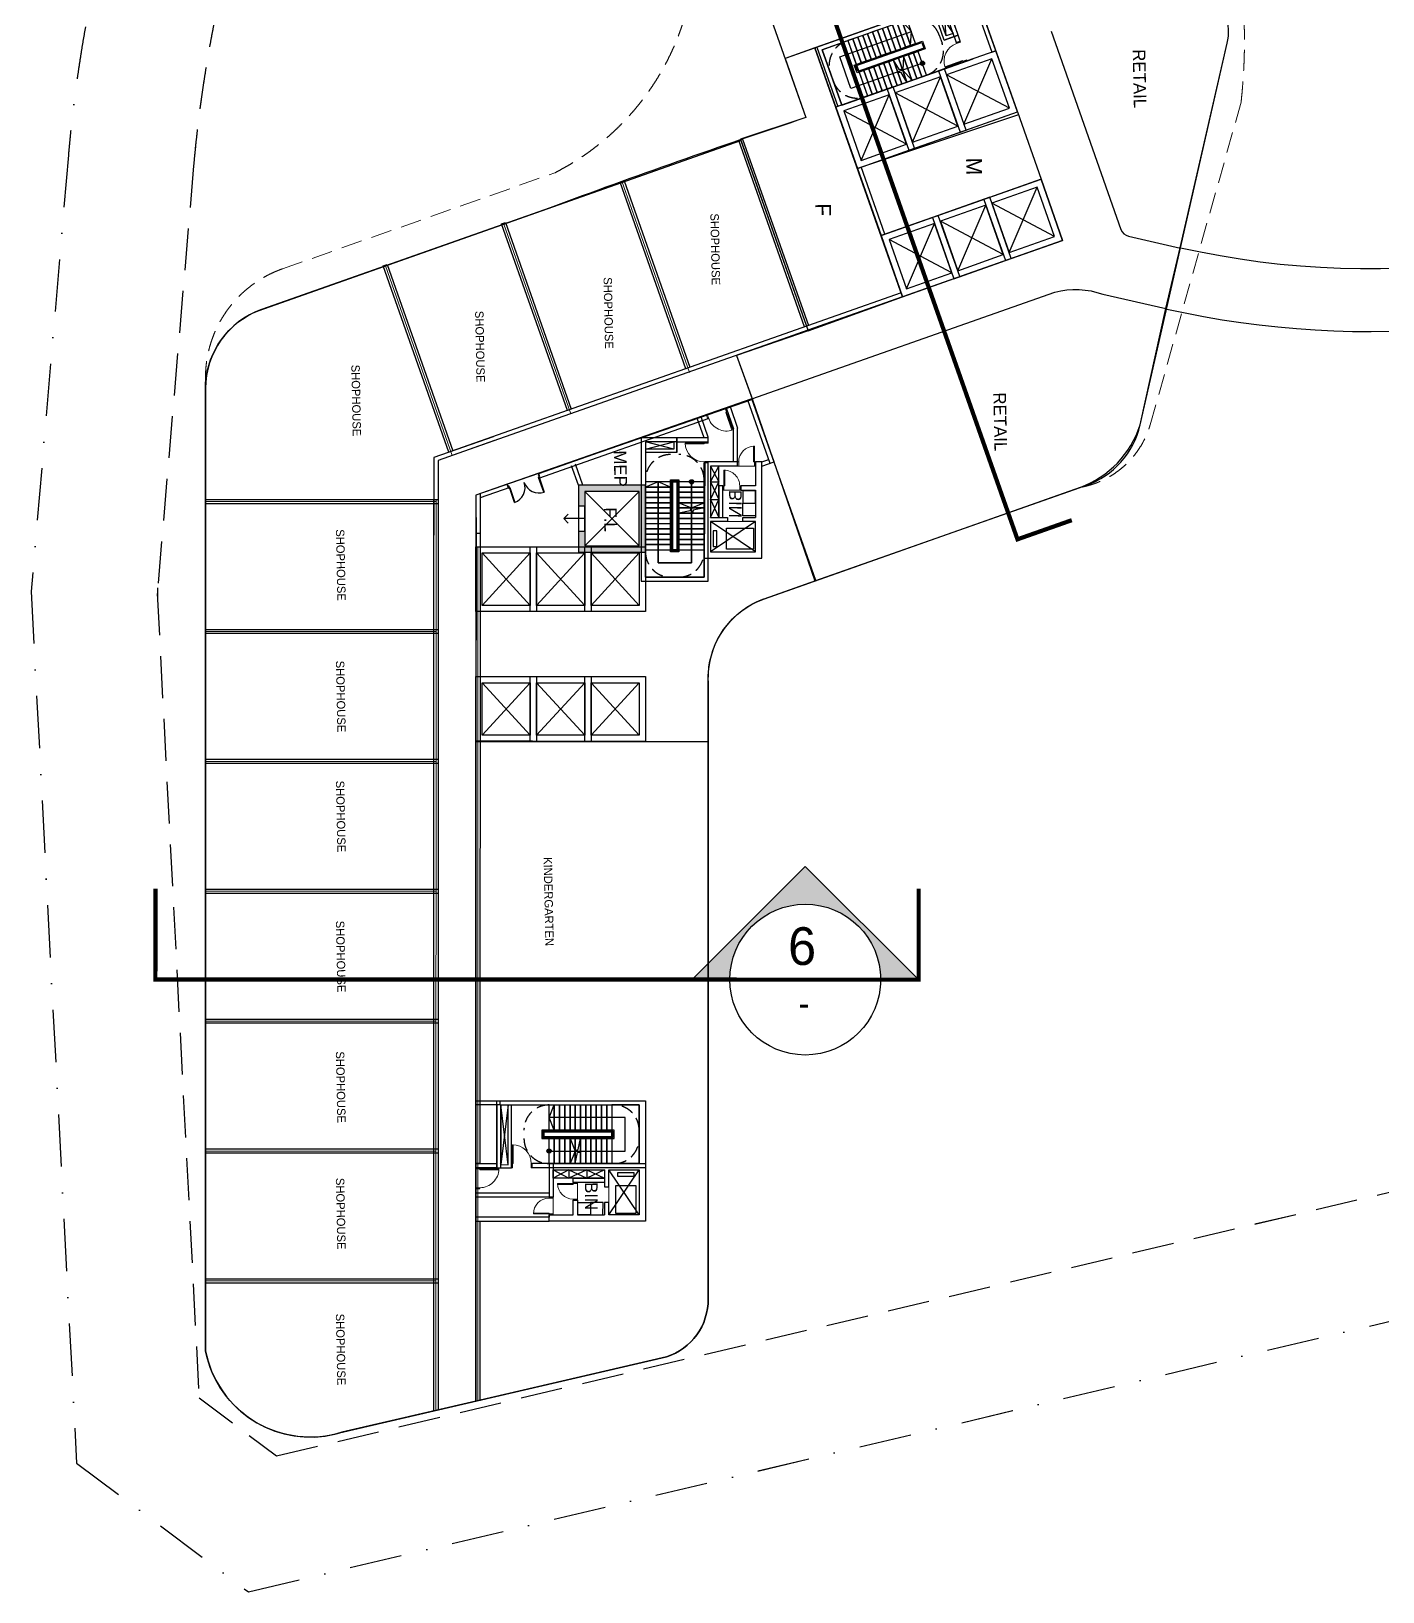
# Model space of a CAD drawing. Header units: millimetres. Extents: x 573003 to 1294762, y -9906 to 413061.
# Drawn here: x 603523 to 668049, y 277721 to 352216 of the extents above; entities that cross this region are included whole.
import ezdxf
from ezdxf.enums import TextEntityAlignment as Align

# ---------------------------------------------------------------- set-up
doc = ezdxf.new("R2010")
doc.units = ezdxf.units.MM
doc.header["$MEASUREMENT"] = 0
for name, pattern in [('CONTINOUS', [0]), ('DASHDOT', [1, 0.5, -0.25, 0, -0.25]), ('DASHED', [4.5, 3, -1.5]), ('DASHED2', [0.375, 0.25, -0.125]), ('PHANTOM', [12.5, 6.25, -1.25, 1.25, -1.25, 1.25, -1.25]), ('PHANTOM2', [31.75, 15.875, -3.175, 3.175, -3.175, 3.175, -3.175])]:
    doc.linetypes.add(name, pattern=pattern)
for name, color, linetype in [('1DOOR', 1, 'Continuous'), ('220403_HDN_Penthouse Plan$0$A-_FURN----_E-_N', 251, 'Continuous'), ('220403_HDN_Penthouse Plan$0$A-CORE-OTLN', 160, 'Continuous'), ('220403_HDN_Penthouse Plan$0$A-OPNG-SLAB', 1, 'Continuous'), ('A-_ANOT----_H-_N', 8, 'Continuous'), ('A-ANNO-ROOM', 50, 'Continuous'), ('A-ANNO-SYMB-SECT', 50, 'PHANTOM2'), ('A-AREA-NON-PLOT', 4, 'Continuous'), ('A-CORE-OTLN', 160, 'Continuous'), ('A-FLOR-STRS', 1, 'Continuous'), ('A-FLOR-STRS-ARROW', 8, 'Continuous'), ('A-LANDSCAPE', 8, 'Continuous'), ('A-OPNG-SLAB', 1, 'Continuous'), ('A-ROOF-PARAPET', 135, 'Continuous'), ('A-SITE BDRY', 5, 'PHANTOM'), ('A-STRUCT-OTLN', 3, 'Continuous'), ('A-WALL', 11, 'Continuous'), ('A-WALL-PATT', 251, 'Continuous'), ('Site_plot line', 1, 'DASHDOT')]:
    doc.layers.add(name, color=color, linetype=linetype)
for name, color, linetype, lineweight in [('220403_HDN_Penthouse Plan$0$A-DOOR', 1, 'Continuous', 9), ('A-DOOR', 1, 'Continuous', 9), ('D-building block', 8, 'Continuous', 13)]:
    doc.layers.add(name, color=color, linetype=linetype, lineweight=lineweight)
doc.styles.add('220126_HDN_HBA typical plan$0$211210_HDN_HBA_TYPICAL PLAN CORE OPT 1$0$HBA-Text', font='GOTHIC.TTF')
doc.styles.add('CENTURY GOTHIC', font='GOTHIC.TTF')
doc.styles.add('HBA-Text', font='GOTHIC.TTF')

# ---------------------------------------------------------------- blocks, each defined once
blk = doc.blocks.new('boundary nsetback')
at = {"layer": 'Site_plot line', "ltscale": 5000}
for p, q in [((2870692, 565609), (2841141, 702704)), ((2864382, 557536), (2870692, 565609)), ((2801945, 558420), (2822733, 556220)), ((2822733, 556220), (2864382, 557536))]:
    blk.add_line(p, q, dxfattribs=at)
at = {"layer": 'Site_plot line', "linetype": 'DASHED2', "ltscale": 8000}
for p, q in [((2864235, 567091), (2835290, 701374)), ((2861385, 563444), (2864235, 567091)), ((2802580, 564386), (2822955, 562230)), ((2822955, 562230), (2861385, 563444))]:
    blk.add_line(p, q, dxfattribs=at)
at = {"layer": 'Site_plot line', "ltscale": 5000}
blk.add_arc((2809423, 627182), 69167, 126.14636, 263.7927, dxfattribs=at)
at = {"layer": 'Site_plot line', "linetype": 'DASHED2', "ltscale": 8000}
for centre, radius, start, end in [((2809423, 627182), 63167, 126.15275, 263.78897), ((2823103, 566237), 4000, 263.95876, 271.81026)]:
    blk.add_arc(centre, radius, start, end, dxfattribs=at)
blk = doc.blocks.new('A-SEC-REF-ARROW')
at = {"layer": 'A-ANNO-SYMB-SECT', "linetype": 'Continuous', "ltscale": 800}
blk.add_hatch(color=256, dxfattribs=at).paths.add_polyline_path([(0, -600, -0.414214), (-600, 0, -0.414214), (0, 600), (0, 900), (-900, 0), (0, -900)])
blk.add_lwpolyline([(0, -600), (0, -900), (-900, 0), (0, 900), (0, 600)], dxfattribs=at)
blk.add_circle((0, 0), 600, dxfattribs=at)
blk = doc.blocks.new('Section Mark 1-150')
at = {"layer": 'A-ANNO-SYMB-SECT', "linetype": 'Continuous'}
blk.add_line((-900, 0), (900, 0), dxfattribs=at)
at = {"layer": 'A-ANNO-SYMB-SECT', "xscale": 1.500000001396984, "yscale": 1.500000001396984, "zscale": 1.500000001396984, "rotation": 270}
blk.add_blockref('A-SEC-REF-ARROW', (0, 0), dxfattribs=at)
at = {"layer": 'A-ANNO-SYMB-SECT', "style": 'HBA-Text'}
for tag, height, p in [('SECTION-NAME', 450, (-38, 400)), ('SECTION-DWG', 300, (-16, -283))]:
    blk.add_attdef(tag, text='', height=height, dxfattribs=at).set_placement(p, align=Align.MIDDLE)
blk = doc.blocks.new('werwerewr')
at = {"layer": 'A-CORE-OTLN'}
for points in [[(14259, -16920), (13373, -19682), (16325, -20629), (17211, -17867)], [(14453, -17298), (13750, -19488), (16131, -20251), (16833, -18061)]]:
    blk.add_lwpolyline(points, close=True, dxfattribs=at)
at = {"layer": 'A-OPNG-SLAB'}
for points in [[(16131, -20251), (14453, -17298)], [(16833, -18061), (13750, -19488)]]:
    blk.add_lwpolyline(points, dxfattribs=at)
blk = doc.blocks.new('210204_1m door')
for points in [[(50, 200), (50, 1100), (90, 1100), (90, 200)], [(0, 0), (50, 0), (50, 200), (0, 200)], [(950, 0), (1000, 0), (1000, 200), (950, 200)]]:
    blk.add_lwpolyline(points, close=True)
at = {"color": 8}
blk.add_arc((50, 200), 900, 0, 90, dxfattribs=at)
blk = doc.blocks.new('qeeweeee4')
at = {"layer": 'A-CORE-OTLN'}
for points in [[(19328, -44475), (17574, -46785), (15105, -44911), (16858, -42601)], [(18907, -44533), (17517, -46365), (15525, -44853), (16916, -43021)]]:
    blk.add_lwpolyline(points, close=True, dxfattribs=at)
at = {"layer": 'A-OPNG-SLAB'}
for points in [[(16916, -43021), (17517, -46365)], [(15525, -44853), (18907, -44533)]]:
    blk.add_lwpolyline(points, dxfattribs=at)
blk = doc.blocks.new('Fire lift')
at = {"layer": 'A-WALL-PATT'}
h = blk.add_hatch(color=256, dxfattribs=at)
h.dxf.hatch_style = 1
h.paths.add_polyline_path([(-3200, 3200), (0, 3200), (0, 0), (-3200, 0)])
h.paths.add_polyline_path([(-2900, 2900), (-300, 2900), (-300, 300), (-2900, 300)], flags=16)
h.paths.add_polyline_path([(-2200, 3200), (-1000, 3200), (-1000, 2900), (-2200, 2900)], flags=17)
at = {"layer": 'A-_ANOT----_H-_N'}
blk.add_lwpolyline([(-1600, 2900), (-1600, 3900), (-1812, 3688), (-1600, 3900), (-1388, 3688)], dxfattribs=at)
at = {"layer": 'A-CORE-OTLN'}
for points in [[(-3200, 3200), (0, 3200), (0, 0), (-3200, 0)], [(-2200, 3200), (-1000, 3200), (-1000, 2900), (-2200, 2900)], [(-2900, 2900), (-300, 2900), (-300, 300), (-2900, 300)]]:
    blk.add_lwpolyline(points, close=True, dxfattribs=at)
at = {"layer": 'A-OPNG-SLAB'}
for points in [[(-2900, 300), (-300, 2900)], [(-300, 300), (-2900, 2900)]]:
    blk.add_lwpolyline(points, dxfattribs=at)
blk = doc.blocks.new('P150')
for points in [[(-1.53, 0.1), (-1.55, 0.1), (-1.55, 0.85), (-1.53, 0.85)], [(-0.05, 0.1), (-0.07, 0.1), (-0.07, 0.85), (-0.05, 0.85)], [(-1.6, 0), (-1.55, 0), (-1.55, 0.1), (-1.6, 0.1)], [(-0.05, 0), (0, 0), (0, 0.1), (-0.05, 0.1)]]:
    blk.add_lwpolyline(points, close=True)
for centre, start, end in [((-1.55, 0.1), 0, 90), ((-0.05, 0.1), 90, 180)]:
    blk.add_arc(centre, 0.75, start, end)
blk = doc.blocks.new('220403_HDN_Penthouse Plan$0$220126_HDN_HBA typical plan$0$211210_HDN_HBA_TYPICAL PLAN CORE OPT 1$0$211207_850 door')
for points in [[(-50, 200), (-50, 950), (-90, 950), (-90, 200)], [(-800, 0), (-850, 0), (-850, 200), (-800, 200)], [(0, 0), (-50, 0), (-50, 200), (0, 200)]]:
    blk.add_lwpolyline(points, close=True)
blk.add_lwpolyline([(0, 0), (-850, 0)])
at = {"color": 8}
blk.add_arc((-50, 200), 750, 90, 180, dxfattribs=at)
blk = doc.blocks.new('Bin room')
at = {"layer": '220403_HDN_Penthouse Plan$0$A-_FURN----_E-_N', "extrusion": (-1.91701e-05, 1.964e-05, 1), "elevation": 0}
blk.add_lwpolyline([(-2675, -2396), (-3275, -2384), (-3262, -1784), (-2663, -1796)], close=True, dxfattribs=at)
at = {"layer": '220403_HDN_Penthouse Plan$0$A-_FURN----_E-_N', "extrusion": (-1.91701e-05, 1.964e-05, 1)}
blk.add_lwpolyline([(-2676, -2396), (-2076, -2408), (-2064, -1808), (-2663, -1796)], close=True, dxfattribs=at)
at = {"layer": '220403_HDN_Penthouse Plan$0$A-CORE-OTLN', "extrusion": (2.34945e-07, 1.94051e-05, 1)}
for p, q in [((-4632, -1506, 4), (-4600, 58, 4)), ((-4432, -1510, 0), (-4405, -210, 0))]:
    blk.add_line(p, q, dxfattribs=at)
at = {"layer": '220403_HDN_Penthouse Plan$0$A-CORE-OTLN', "extrusion": (-1.91701e-05, 1.964e-05, 1)}
blk.add_line((-351, -2443, 0), (-1801, -2414, 0), dxfattribs=at)
for points in [[(-4600, 58), (0, 0), (-56, -2749), (-4655, -2655), (-4649, -2356), (-4449, -2360), (-3499, -2379), (-3485, -1679), (-3285, -1683), (-3299, -2383), (-2000, -2410)], [(-4405, -210), (-1956, -260), (-1964, -660), (-4413, -610), (-4405, -210)], [(-1957, -260), (-1963, -560)], [(-1757, -264), (-307, -294)], [(-307, -294), (-351, -2443)], [(-1969, -860), (-1972, -1010)]]:
    blk.add_lwpolyline(points, dxfattribs=at)
at = {"layer": '220403_HDN_Penthouse Plan$0$A-CORE-OTLN', "extrusion": (-1.91701e-05, 1.964e-05, 1), "elevation": 0}
blk.add_lwpolyline([(-3468, -829), (-3464, -629), (-1964, -660), (-1968, -860)], close=True, dxfattribs=at)
for points in [[(-1968, -860), (-1972, -1071), (-1772, -1075), (-1756, -264), (-306, -294), (-350, -2443)], [(-1800, -2414), (-1787, -1814), (-1987, -1810), (-2000, -2410)]]:
    blk.add_lwpolyline(points, dxfattribs=at)
at = {"layer": '220403_HDN_Penthouse Plan$0$A-CORE-OTLN', "color": 8, "extrusion": (-1.91701e-05, 1.964e-05, 1), "elevation": 0}
for points in [[(-566, -599), (-1326, -584), (-1322, -404), (-563, -420)], [(-458, -1054), (-1458, -1034), (-1484, -2333), (-484, -2354)]]:
    blk.add_lwpolyline(points, close=True, dxfattribs=at)
at = {"layer": '220403_HDN_Penthouse Plan$0$A-DOOR', "extrusion": (-1.91701e-05, 1.964e-05, 1)}
blk.add_line((-1772, -1075, 0), (-1787, -1814, 0), dxfattribs=at)
at = {"layer": '220403_HDN_Penthouse Plan$0$A-OPNG-SLAB', "extrusion": (-1.91701e-05, 1.964e-05, 1)}
for p, q in [((-3656, -225, 0), (-4413, -610, 0)), ((-4405, -210, 0), (-3664, -625, 0)), ((-2806, -243, 0), (-3665, -625, 0)), ((-3656, -225, 0), (-2815, -643, 0)), ((-1957, -260, 0), (-2815, -643, 0)), ((-2807, -243, 0), (-1964, -660, 0))]:
    blk.add_line(p, q, dxfattribs=at)
for points in [[(-3656, -225), (-3665, -625)], [(-2806, -243), (-2815, -643)]]:
    blk.add_lwpolyline(points, dxfattribs=at)
at = {"layer": '220403_HDN_Penthouse Plan$0$A-OPNG-SLAB', "extrusion": (-1.91701e-05, 1.964e-05, 1), "elevation": 0}
for points in [[(-1800, -2414), (-306, -294)], [(-350, -2443), (-1756, -264)]]:
    blk.add_lwpolyline(points, dxfattribs=at)
at = {"layer": 'A-CORE-OTLN', "extrusion": (-1.91701e-05, 1.964e-05, 1), "elevation": 0}
blk.add_lwpolyline([(-4432, -1510), (-4632, -1506)], dxfattribs=at)
at = {"layer": '220403_HDN_Penthouse Plan$0$A-DOOR', "extrusion": (-1.91701e-05, 1.964e-05, 1), "rotation": 88.82937337647701}
blk.add_blockref('220403_HDN_Penthouse Plan$0$220126_HDN_HBA typical plan$0$211210_HDN_HBA_TYPICAL PLAN CORE OPT 1$0$211207_850 door', (-3268, -833, 0), dxfattribs=at)
at = {"layer": '220403_HDN_Penthouse Plan$0$A-DOOR', "extrusion": (1.91701e-05, -1.964e-05, -1), "zscale": -1, "rotation": 271.1706234507541}
blk.add_blockref('220403_HDN_Penthouse Plan$0$220126_HDN_HBA typical plan$0$211210_HDN_HBA_TYPICAL PLAN CORE OPT 1$0$211207_850 door', (4449, -2360, 0), dxfattribs=at)
at = {"layer": 'A-ANNO-ROOM', "insert": (-2623, -1137, 0), "char_height": 600, "attachment_point": 2, "rotation": 359.24626, "style": '220126_HDN_HBA typical plan$0$211210_HDN_HBA_TYPICAL PLAN CORE OPT 1$0$HBA-Text'}
blk.add_mtext_dynamic_manual_height_columns('BIN', width=1543.66, gutter_width=6.25, heights=[0], dxfattribs=at)
blk = doc.blocks.new('Bin 2')
at = {"layer": '220403_HDN_Penthouse Plan$0$A-_FURN----_E-_N'}
for points in [[(-354, -2619), (-341, -2019), (-941, -2006), (-954, -2606)], [(-354, -2619), (-366, -3219), (-966, -3206), (-954, -2606)]]:
    blk.add_lwpolyline(points, close=True, dxfattribs=at)
at = {"layer": '220403_HDN_Penthouse Plan$0$A-CORE-OTLN'}
blk.add_line((-306, -294), (-336, -1743, 0), dxfattribs=at)
for points in [[(-2756, -244), (-2756, -244), (-2749, 56), (0, 0), (-94, -4599), (-394, -4593), (-390, -4393), (-371, -3443), (-1070, -3429), (-1066, -3229), (-367, -3243), (-340, -1943)], [(-2749, 56), (-300, 6)], [(-2844, -4543), (-2756, -244)], [(-1890, -1912), (-1679, -1916), (-1675, -1716), (-2485, -1699), (-2456, -250), (-306, -294)], [(-2485, -1699), (-2456, -250)], [(-2456, -250), (-306, -294)], [(-2540, -4349), (-2489, -1899), (-2090, -1908), (-2140, -4357), (-2540, -4349)], [(-2489, -1899), (-2190, -1906)], [(-1890, -1912), (-1740, -1915)]]:
    blk.add_lwpolyline(points, dxfattribs=at)
at = {"layer": '220403_HDN_Penthouse Plan$0$A-CORE-OTLN', "color": 8}
for points in [[(-2150, -510), (-2166, -1270), (-2345, -1266), (-2330, -507)], [(-1695, -402), (-1716, -1401), (-416, -1428), (-396, -428)]]:
    blk.add_lwpolyline(points, close=True, dxfattribs=at)
at = {"layer": '220403_HDN_Penthouse Plan$0$A-CORE-OTLN', "elevation": 0}
blk.add_lwpolyline([(-1920, -3411), (-2120, -3407), (-2090, -1908), (-1890, -1912)], close=True, dxfattribs=at)
blk.add_lwpolyline([(-336, -1743), (-936, -1731), (-940, -1931), (-340, -1943)], dxfattribs=at)
at = {"layer": '220403_HDN_Penthouse Plan$0$A-DOOR'}
blk.add_line((-1675, -1716, 0), (-936, -1731, 0), dxfattribs=at)
at = {"layer": '220403_HDN_Penthouse Plan$0$A-OPNG-SLAB'}
for p, q in [((-2507, -2749), (-2090, -1908)), ((-2489, -1899), (-2107, -2758)), ((-2524, -3599), (-2107, -2758)), ((-2507, -2749), (-2124, -3607)), ((-2540, -4349), (-2124, -3607)), ((-2524, -3599), (-2140, -4357))]:
    blk.add_line(p, q, dxfattribs=at)
for points in [[(-306, -294), (-2485, -1699)], [(-336, -1743), (-2456, -250)], [(-2507, -2749), (-2107, -2758)], [(-2524, -3599), (-2124, -3607)]]:
    blk.add_lwpolyline(points, dxfattribs=at)
at = {"layer": 'A-CORE-OTLN', "elevation": 0}
for points in [[(-2840, -4343), (-1240, -4376)], [(-1240, -4376), (-1244, -4575)], [(-2844, -4543), (-1244, -4575)], [(-1594, -4568), (-1344, -4573)], [(-394, -4593), (-294, -4595), (-366, -8093)], [(-366, -8093), (-166, -8098), (-94, -4599)]]:
    blk.add_lwpolyline(points, dxfattribs=at)
at = {"layer": '220403_HDN_Penthouse Plan$0$A-DOOR', "rotation": 178.8257828862829}
blk.add_blockref('220403_HDN_Penthouse Plan$0$220126_HDN_HBA typical plan$0$211210_HDN_HBA_TYPICAL PLAN CORE OPT 1$0$211207_850 door', (-1916, -3211), dxfattribs=at)
at = {"layer": '220403_HDN_Penthouse Plan$0$A-DOOR', "xscale": -0.9999999999999997, "rotation": 178.8257860590513}
blk.add_blockref('220403_HDN_Penthouse Plan$0$220126_HDN_HBA typical plan$0$211210_HDN_HBA_TYPICAL PLAN CORE OPT 1$0$211207_850 door', (-390, -4393, 0), dxfattribs=at)
at = {"layer": 'A-ANNO-ROOM', "insert": (-1246, -2256, 0), "char_height": 600, "attachment_point": 2, "rotation": 359.24267, "style": '220126_HDN_HBA typical plan$0$211210_HDN_HBA_TYPICAL PLAN CORE OPT 1$0$HBA-Text'}
blk.add_mtext_dynamic_manual_height_columns('BIN', width=1543.66, gutter_width=6.25, heights=[0], dxfattribs=at)
blk = doc.blocks.new('Core south')
at = {"layer": 'A-FLOR-STRS-ARROW'}
h = blk.add_hatch(color=256, dxfattribs=at)
edge = h.paths.add_edge_path(flags=0)
edge.add_arc((17488, -9817), 100, 198.24267, 558.24267)
for points in [[(17488, -9717), (17429, -9736), (17393, -9786), (17393, -9848), (17430, -9898), (17489, -9917), (17547, -9897), (17583, -9847), (17583, -9785), (17547, -9736)], [(37144, -21216), (37142, -21278), (37178, -21328), (37236, -21349), (37295, -21331), (37333, -21281), (37334, -21220), (37299, -21169), (37240, -21149), (37181, -21167)], [(69070, -28796), (69008, -28795), (68959, -28758), (68941, -28699), (68961, -28640), (69012, -28605), (69074, -28606), (69123, -28644), (69141, -28703), (69120, -28761)]]:
    blk.add_hatch(color=256, dxfattribs=at).paths.add_polyline_path(points, flags=0)
h = blk.add_hatch(color=256, dxfattribs=at)
edge = h.paths.add_edge_path(flags=0)
edge.add_arc((37238, -21249), 100, 268.82568, 628.82568)
h = blk.add_hatch(color=256, dxfattribs=at)
edge = h.paths.add_edge_path(flags=0)
edge.add_arc((69041, -28701), 100, -181.17442, 178.82558, ccw=False)
at = {"color": 1, "elevation": 0}
for points in [[(16338, -13355), (18997, -12478), (19404, -13713), (16745, -14589)], [(40442, -23515), (40500, -20715), (41799, -20742), (41742, -23541)], [(66903, -25656), (69702, -25714), (69729, -24414), (66929, -24356)]]:
    blk.add_lwpolyline(points, close=True, dxfattribs=at)
at = {"layer": '220403_HDN_Penthouse Plan$0$A-CORE-OTLN'}
for p, q in [((36374, -17293, 0), (33339, -18293, 0)), ((36436, -17483, 0), (33401, -18483, 0)), ((36357, -17880, -4), (36247, -17545, 0)), ((36569, -17884, -5), (36374, -17293, 2)), ((34239, -20387, 0), (34233, -20367, 0)), ((37292, -26437, 0), (36292, -26767, 0)), ((37287, -26649, 0), (36355, -26957, 0)), ((36856, -28477, 0), (36666, -28540, 0)), ((37357, -29997, 0), (37167, -30059, 0)), ((66790, -31155, 0), (69639, -31213)), ((66794, -30955, 0), (69643, -31013)), ((37594, -31355, 0), (40131, -31407, 0)), ((37660, -31555, 0), (43226, -31669, 0)), ((66774, -31954, 0), (69573, -32012, 0)), ((66769, -32154, 0), (69569, -32212, 0)), ((70769, -32237, 0), (71168, -32245, 0))]:
    blk.add_line(p, q, dxfattribs=at)
at = {"layer": '220403_HDN_Penthouse Plan$0$A-CORE-OTLN', "elevation": 0}
for points in [[(33339, -18293), (33401, -18483)], [(34043, -20430), (36716, -28541)], [(34233, -20367), (36928, -28544)], [(37167, -30059), (37660, -31555)], [(37335, -29930), (37806, -31359)]]:
    blk.add_lwpolyline(points, dxfattribs=at)
at = {"layer": 'A-CORE-OTLN'}
for p, q in [((33683, -19338, 0), (34719, -18996, 0)), ((33745, -19528, 0), (33683, -19338, 0)), ((33745, -19528, 0), (34749, -19197, 0)), ((36333, -19030, 0), (34719, -18996, 0)), ((36329, -19230, 0), (34749, -19197, 0)), ((35121, -20405, 0), (34141, -20728, 0)), ((35151, -20606, 0), (34204, -20918, 0)), ((35380, -20410, 0), (35121, -20405, 0))]:
    blk.add_line(p, q, dxfattribs=at)
at = {"layer": 'A-CORE-OTLN', "elevation": 0}
for points in [[(14176, -7435), (17025, -6496), (16962, -6306), (14113, -7245)], [(16244, -8279), (16529, -8185), (16466, -7995), (16182, -8089)], [(35324, -21910), (35355, -20410), (35155, -20406), (35124, -21905)], [(37220, -22148), (37224, -21948), (40473, -22015), (40469, -22215)], [(68136, -28932), (68336, -28936), (68402, -25687), (68202, -25683)], [(71168, -32245), (70969, -32241), (71040, -28742), (71240, -28746)], [(66793, -31005), (66769, -32154), (66569, -32150), (66593, -31001)], [(69789, -31217), (69769, -32216), (69569, -32212), (69589, -31212)]]:
    blk.add_lwpolyline(points, close=True, dxfattribs=at)
for points in [[(16244, -8279), (14820, -8748), (16745, -14589), (19404, -13713), (17322, -7397)], [(16182, -8089), (14567, -8621), (16617, -14842), (19465, -13903)], [(16401, -8754), (16182, -8089), (14757, -8558)], [(16102, -8326), (16211, -8658), (14929, -9081)], [(16244, -8279), (16401, -8754), (14976, -9223)], [(35124, -21905), (35089, -23605), (41938, -23745), (42003, -20546), (36355, -20430)], [(35324, -21910), (35293, -23409), (41742, -23541), (41799, -20742), (36351, -20630)], [(35824, -21920), (35124, -21905), (35120, -22105)], [(35120, -22105), (35120, -22105)], [(35321, -22059), (35671, -22067), (35643, -23416)], [(35324, -21910), (35824, -21920), (35793, -23419)], [(69789, -31217), (66590, -31151), (66735, -24053), (69935, -24119), (69824, -29517)], [(69793, -31017), (66794, -30955), (66929, -24356), (69729, -24414), (69624, -29512)], [(69789, -31217), (69804, -30517), (66804, -30455)], [(69643, -31013), (69651, -30664), (66801, -30605)], [(69592, -31062), (69592, -31062)]]:
    blk.add_lwpolyline(points, dxfattribs=at)
at = {"layer": 'A-FLOR-STRS', "elevation": 0}
for points in [[(16211, -8658), (14820, -8748)], [(14929, -9081), (16102, -8326)], [(35671, -22067), (35293, -23409)], [(35643, -23416), (35321, -22059)], [(69651, -30664), (66794, -30955)], [(66801, -30605), (69643, -31013)]]:
    blk.add_lwpolyline(points, dxfattribs=at)
for points in [[(16997, -10242), (18136, -9866), (18058, -9629), (16918, -10005)], [(15477, -10743), (16617, -10367), (16538, -10130), (15399, -10505)], [(15555, -10980), (16695, -10605), (16617, -10367), (15477, -10743)], [(17075, -10479), (18214, -10104), (18136, -9866), (16997, -10242)], [(17153, -10717), (18293, -10341), (18214, -10104), (17075, -10479)], [(17231, -10954), (18371, -10579), (18293, -10341), (17153, -10717)], [(15633, -11218), (16773, -10842), (16695, -10605), (15555, -10980)], [(15712, -11455), (16851, -11080), (16773, -10842), (15633, -11218)], [(15790, -11693), (16930, -11317), (16851, -11080), (15712, -11455)], [(17310, -11192), (18449, -10816), (18371, -10579), (17231, -10954)], [(17388, -11429), (18528, -11054), (18449, -10816), (17310, -11192)], [(17466, -11667), (18606, -11291), (18528, -11054), (17388, -11429)], [(15868, -11930), (17008, -11554), (16930, -11317), (15790, -11693)], [(15946, -12168), (17086, -11792), (17008, -11554), (15868, -11930)], [(16025, -12405), (17164, -12029), (17086, -11792), (15946, -12168)], [(17544, -11904), (18684, -11528), (18606, -11291), (17466, -11667)], [(17623, -12142), (18762, -11766), (18684, -11528), (17544, -11904)], [(17701, -12379), (18841, -12003), (18762, -11766), (17623, -12142)], [(16103, -12642), (17243, -12267), (17164, -12029), (16025, -12405)], [(16181, -12880), (17321, -12504), (17243, -12267), (16103, -12642)], [(16260, -13117), (17399, -12742), (17321, -12504), (16181, -12880)], [(17779, -12616), (18919, -12241), (18841, -12003), (17701, -12379)], [(17857, -12854), (18997, -12478), (18919, -12241), (17779, -12616)], [(16338, -13355), (17477, -12979), (17399, -12742), (16260, -13117)], [(37476, -21854), (37500, -20654), (37250, -20649), (37226, -21848)], [(37726, -21859), (37750, -20659), (37500, -20654), (37476, -21854)], [(37976, -21864), (38000, -20664), (37750, -20659), (37726, -21859)], [(38226, -21869), (38250, -20669), (38000, -20664), (37976, -21864)], [(38476, -21874), (38500, -20674), (38250, -20669), (38226, -21869)], [(38725, -21879), (38750, -20679), (38500, -20674), (38476, -21874)], [(38975, -21884), (39000, -20685), (38750, -20679), (38725, -21879)], [(39225, -21889), (39250, -20690), (39000, -20685), (38975, -21884)], [(39475, -21895), (39500, -20695), (39250, -20690), (39225, -21889)], [(39725, -21900), (39750, -20700), (39500, -20695), (39475, -21895)], [(39975, -21905), (40000, -20705), (39750, -20700), (39725, -21900)], [(40225, -21910), (40250, -20710), (40000, -20705), (39975, -21905)], [(40475, -21915), (40500, -20715), (40250, -20710), (40225, -21910)], [(37443, -23453), (37468, -22254), (37218, -22248), (37193, -23448)], [(37693, -23458), (37717, -22259), (37468, -22254), (37443, -23453)], [(37943, -23464), (37967, -22264), (37717, -22259), (37693, -23458)], [(38193, -23469), (38217, -22269), (37967, -22264), (37943, -23464)], [(38443, -23474), (38467, -22274), (38217, -22269), (38193, -23469)], [(38693, -23479), (38717, -22279), (38467, -22274), (38443, -23474)], [(38943, -23484), (38967, -22284), (38717, -22279), (38693, -23479)], [(39193, -23489), (39217, -22289), (38967, -22284), (38943, -23484)], [(39443, -23494), (39467, -22295), (39217, -22289), (39193, -23489)], [(39692, -23499), (39717, -22300), (39467, -22295), (39443, -23494)], [(39942, -23504), (39967, -22305), (39717, -22300), (39692, -23499)], [(40192, -23510), (40217, -22310), (39967, -22305), (39942, -23504)], [(40442, -23515), (40467, -22315), (40217, -22310), (40192, -23510)], [(66897, -25906), (68097, -25931), (68092, -26181), (66892, -26156)], [(66903, -25656), (68102, -25681), (68097, -25931), (66897, -25906)], [(68497, -25939), (69697, -25963), (69692, -26213), (68492, -26189)], [(68502, -25689), (69702, -25714), (69697, -25963), (68497, -25939)], [(66882, -26656), (68082, -26681), (68077, -26930), (66877, -26906)], [(66887, -26406), (68087, -26431), (68082, -26681), (66882, -26656)], [(66892, -26156), (68092, -26181), (68087, -26431), (66887, -26406)], [(68482, -26689), (69682, -26713), (69676, -26963), (68477, -26939)], [(68487, -26439), (69687, -26463), (69682, -26713), (68482, -26689)], [(68492, -26189), (69692, -26213), (69687, -26463), (68487, -26439)], [(66867, -27406), (68066, -27430), (68061, -27680), (66862, -27656)], [(66872, -27156), (68072, -27180), (68066, -27430), (66867, -27406)], [(66877, -26906), (68077, -26930), (68072, -27180), (66872, -27156)], [(68466, -27439), (69666, -27463), (69661, -27713), (68461, -27689)], [(68472, -27189), (69671, -27213), (69666, -27463), (68466, -27439)], [(68477, -26939), (69676, -26963), (69671, -27213), (68472, -27189)], [(66851, -28156), (68051, -28180), (68046, -28430), (66846, -28406)], [(66856, -27906), (68056, -27930), (68051, -28180), (66851, -28156)], [(66862, -27656), (68061, -27680), (68056, -27930), (66856, -27906)], [(68451, -28188), (69651, -28213), (69646, -28463), (68446, -28438)], [(68456, -27938), (69656, -27963), (69651, -28213), (68451, -28188)], [(68461, -27689), (69661, -27713), (69656, -27963), (68456, -27938)], [(66846, -28406), (68046, -28430), (68041, -28680), (66841, -28656)], [(68446, -28438), (69646, -28463), (69641, -28713), (68441, -28688)]]:
    blk.add_lwpolyline(points, close=True, dxfattribs=at)
at = {"layer": 'A-FLOR-STRS-ARROW'}
for p, q in [((17583, -9847, 0), (17583, -9785, 0)), ((37299, -21169, 0), (37240, -21149, 0)), ((69123, -28644, 0), (69141, -28703, 0))]:
    blk.add_line(p, q, dxfattribs=at)
at = {"layer": 'A-FLOR-STRS-ARROW', "linetype": 'DASHED', "ltscale": 200, "elevation": 0}
blk.add_lwpolyline([(16163, -8990), (16543, -8865)], dxfattribs=at)
at = {"layer": 'A-FLOR-STRS-ARROW', "elevation": 0}
for points in [[(16617, -10367), (15969, -10318), (15477, -10743)], [(17457, -9722), (18114, -11716), (18145, -11811), (18623, -13261), (17104, -13762), (15969, -10318)], [(17153, -10717), (17801, -10767), (18293, -10341)], [(18371, -10579), (17904, -10849), (17923, -10983), (17756, -10785), (17779, -10921), (17310, -11192)], [(38226, -21869), (38488, -21274), (38250, -20669)], [(38500, -20674), (38599, -21205), (38732, -21231), (38490, -21323), (38626, -21347), (38725, -21879)], [(37205, -22848), (39455, -22894), (39555, -22896), (41081, -22928), (41114, -21328), (37238, -21249)], [(37238, -21249), (39488, -21295), (39588, -21297), (41114, -21328), (41081, -22928), (37205, -22848)], [(37468, -22254), (37205, -22848), (37443, -23453)], [(69039, -28801), (69082, -26701), (69084, -26601), (69115, -25075), (67515, -25042), (67441, -28668)], [(68461, -27689), (69066, -27451), (69661, -27713)], [(69666, -27463), (69140, -27342), (69119, -27208), (69017, -27446), (69000, -27310), (68472, -27189)], [(68046, -28430), (67441, -28668), (66846, -28406)]]:
    blk.add_lwpolyline(points, dxfattribs=at)
at = {"layer": 'A-FLOR-STRS-ARROW'}
for centre in [(17488, -9817, 0), (37238, -21249, 0), (69041, -28701, 0)]:
    blk.add_circle(centre, 100, dxfattribs=at)
at = {"layer": 'A-FLOR-STRS-ARROW', "linetype": 'DASHED', "ltscale": 200}
for centre, start, end in [((16918, -10005, 0), 18.24267, 108.24267), ((16538, -10130, 0), 108.24267, 198.24267), ((17889, -12949, 0), 288.24267, 18.24267), ((17509, -13074, 0), 198.24267, 288.24267), ((37126, -21846, 0), 88.82568, 178.82568), ((40575, -21917, 0), 358.82568, 88.82568), ((37118, -22246, 0), 178.82568, 268.82568), ((40567, -22317, 0), 268.82568, 358.82568), ((68104, -25581, 0), 88.82558, 178.82558), ((68504, -25589, 0), 358.82558, 88.82558), ((68041, -28680, 0), 178.82558, 268.82558), ((68441, -28688, 0), 268.82558, 358.82558)]:
    blk.add_arc(centre, 1200, start, end, dxfattribs=at)
at = {"layer": 'A-ROOF-PARAPET', "elevation": 0}
for points in [[(16429, -9797), (16809, -9672), (17889, -12949), (17509, -13074)], [(16492, -9829), (16777, -9735), (17826, -12917), (17541, -13011)], [(37118, -22246), (37126, -21846), (40575, -21917), (40567, -22317)], [(37169, -22197), (37175, -21897), (40524, -21966), (40518, -22266)], [(68034, -29030), (68434, -29038), (68504, -25589), (68104, -25581)], [(68085, -28981), (68385, -28987), (68453, -25638), (68153, -25632)]]:
    blk.add_lwpolyline(points, close=True, dxfattribs=at)
at = {"layer": 'D-building block'}
blk.add_line((49424, -31799, 0), (49588, -23801, 0), dxfattribs=at)
at = {"layer": 'D-building block', "linetype": 'CONTINOUS', "ltscale": 10000}
blk.add_line((40228, -31511, 0), (40128, -31509, 0), dxfattribs=at)
at = {"layer": 'D-building block', "elevation": 0}
blk.add_lwpolyline([(43268, -31573), (40128, -31509)], dxfattribs=at)
at = {"rotation": 36.02675393407438}
for name, p in [('werwerewr', (1652, 1027, 0)), ('werwerewr', (-4521, -1008, 0)), ('werwerewr', (2466, -1443, 0)), ('werwerewr', (-3707, -3478, 0)), ('werwerewr', (3280, -3912, 0)), ('werwerewr', (-2894, -5947, 0)), ('qeeweeee4', (1602, 1028, 0)), ('qeeweeee4', (7801, 900, 0)), ('qeeweeee4', (1549, -1572, 0)), ('qeeweeee4', (7747, -1699, 0)), ('qeeweeee4', (1495, -4171, 0)), ('qeeweeee4', (7694, -4298, 0))]:
    blk.add_blockref(name, p, dxfattribs=at)
at = {"layer": '1DOOR', "xscale": 999.9999999999992, "yscale": 999.9999999999992, "zscale": 999.9999999999992, "rotation": 288.2426690466906}
blk.add_blockref('P150', (37262, -30028, 0), dxfattribs=at)
at = {"layer": 'A-DOOR'}
for p, rotation in [((17416, -7682, 0), 198.2426690614879), ((33745, -19528, 0), 288.2426690464686), ((69804, -30517, 0), 88.8259791981886), ((69769, -32216, 0), 358.8255844194916)]:
    blk.add_blockref('210204_1m door', p, dxfattribs=dict(at, rotation=rotation))
for name, p, xscale, rotation in [('Bin room', (40900, -20723, -4), -1, 177.6587572178106), ('210204_1m door', (35355, -20410, 0), -0.9999999999999942, 178.8256833037659)]:
    blk.add_blockref(name, p, dxfattribs=dict(at, xscale=xscale, rotation=rotation))
blk.add_blockref('Bin 2', (72484, -24171, 0), dxfattribs=at)
at = {"layer": 'A-LANDSCAPE', "xscale": -0.9999999999999972, "rotation": 178.8253964951462}
blk.add_blockref('Fire lift', (40552, -23516, 0), dxfattribs=at)
at = {"layer": 'A-ANNO-ROOM', "char_height": 600, "attachment_point": 2, "style": '220126_HDN_HBA typical plan$0$211210_HDN_HBA_TYPICAL PLAN CORE OPT 1$0$HBA-Text'}
for s, insert in [('{\\C2;MEP}', (36542, -24331, 0)), ('{\\C2;F.L}', (38960, -24851, 0))]:
    blk.add_mtext_dynamic_manual_height_columns(s, width=2474.58, gutter_width=6.25, heights=[0], dxfattribs=dict(at, insert=insert))
blk = doc.blocks.new('A$C5ECD7F29')
blk.add_line((81247, 264272, -497), (84170, 265303, -497))
at = {"layer": '220403_HDN_Penthouse Plan$0$A-CORE-OTLN'}
for p, q in [((78040, 263142, -497), (81247, 264272, -497)), ((83872, 256821, -497), (80666, 255691, -497)), ((83939, 256633, -497), (80732, 255503, -497))]:
    blk.add_line(p, q, dxfattribs=at)
at = {"layer": 'A-AREA-NON-PLOT', "elevation": -497}
blk.add_lwpolyline([(58029, 268070), (58029, 268070), (37514, 260933, 0.477329), (35432, 255072), (42483, 243556, 0.342625), (47163, 242069), (70000, 250135, 0.422968), (70599, 251443), (70401, 252012), (66916, 262106), (72151, 261500), (72287, 261115), (78181, 263192), (80732, 255503), (83939, 256633), (81247, 264272), (84170, 265303), (88458, 253136), (89658, 249730), (91736, 250478), (100427, 253472), (95962, 266143, 0.231009), (92979, 269000), (87429, 270228), (84531, 270910), (74758, 273162, 0.590684), (71844, 269894), (73714, 264586), (73104, 264372), (65991, 265173), (65189, 267307), (64491, 269287, 0.414214), (63216, 269898), (58029, 268070)], format="xyb", dxfattribs=at)
for points in [[(81247, 264272), (84170, 265303), (86863, 257663), (83939, 256633)], [(78040, 263142), (75147, 262123), (72287, 261115), (74979, 253475), (80732, 255503)], [(79344, 249924), (88489, 253147), (86863, 257663), (74979, 253475), (75482, 252049), (78311, 253046)]]:
    blk.add_lwpolyline(points, close=True, dxfattribs=at)
for points in [[(91741, 250464), (96326, 237291), (98428, 237299), (108092, 237287), (108093, 245387), (108093, 248387), (105192, 248385), (104531, 248419, -0.280822), (101279, 251056), (100410, 253519)], [(79404, 249945), (88489, 253147), (89658, 249730), (91773, 250490), (96326, 237291), (98459, 237291), (139585, 237285), (141068, 230895, -0.445761), (137191, 224387), (90979, 224387, -0.285117), (87528, 226891)], [(105193, 248385), (134697, 248385, -0.326667), (137471, 246385), (139585, 237285), (108042, 237287), (108093, 245387), (108093, 248385)]]:
    blk.add_lwpolyline(points, format="xyb", close=True, dxfattribs=at)
at = {"layer": 'A-CORE-OTLN'}
for p, q in [((108093, 245387, -497), (108093, 248387, -497)), ((130991, 237486, -497), (139559, 237485, -497)), ((130991, 237286, -497), (139559, 237285, -497))]:
    blk.add_line(p, q, dxfattribs=at)
at = {"layer": 'A-CORE-OTLN', "elevation": -497}
for points in [[(86530, 258606), (94441, 236159)], [(86674, 257597), (94252, 236093)], [(93541, 238111), (94536, 235288), (98243, 235288)], [(93730, 238177), (94678, 235488), (98243, 235488)]]:
    blk.add_lwpolyline(points, dxfattribs=at)
for points in [[(79331, 250026), (88236, 253164), (88303, 252975), (79398, 249837)], [(81325, 244367), (90230, 247505), (90297, 247316), (81392, 244178)], [(83320, 238708), (92225, 241846), (92291, 241658), (83386, 238519)], [(98154, 237499), (128241, 237486), (128241, 237286), (98154, 237299)], [(85314, 233049), (94219, 236187), (94285, 235999), (85380, 232860)], [(96542, 235488), (140003, 235485), (140049, 235285), (96542, 235288)], [(96542, 224388), (96542, 235488), (96742, 235488), (96742, 224388)], [(102742, 224387), (102742, 235487), (102942, 235487), (102942, 224387)], [(108942, 224387), (108942, 235487), (109142, 235487), (109142, 224387)], [(115142, 224387), (115142, 235487), (115342, 235487), (115342, 224387)], [(121342, 224386), (121342, 235486), (121542, 235486), (121542, 224386)], [(127542, 224386), (127542, 235486), (127742, 235486), (127742, 224386)], [(133742, 224385), (133742, 235485), (133942, 235485), (133942, 224385)]]:
    blk.add_lwpolyline(points, close=True, dxfattribs=at)
at = {"layer": 'A-DOOR', "elevation": -497}
blk.add_lwpolyline([(95802, 238776), (96326, 237291), (98615, 237291)], dxfattribs=at)
at = {"layer": 'A-FLOR-STRS'}
for p, q in [((83969, 268447, -497), (84535, 270929, -497)), ((74186, 264753, -497), (83647, 268087, -497)), ((72151, 261500, -497), (75482, 252049, -497))]:
    blk.add_line(p, q, dxfattribs=at)
at = {"layer": 'A-FLOR-STRS', "elevation": -497}
for points in [[(80009, 300600, -0.188269), (84535, 270929, -1.916208)], [(84611, 298193, -0.162694), (87463, 270272)], [(63216, 269898), (63216, 269898), (37514, 260933, 0.480431), (35458, 254997), (42509, 243482, 0.332873), (47163, 242069), (78311, 253046, 0.008745), (82611, 240845), (87470, 227057, 0.318119), (91243, 224387), (137191, 224387, 0.398017), (141249, 230090), (137471, 246385, 0.326667), (134697, 248385), (104937, 248387, -0.309431), (101275, 251066), (95861, 266430, 0.257331), (92979, 269000), (74758, 273162, 0.590684), (71844, 269894), (65114, 267522), (64491, 269287, 0.414214), (63216, 269898)], [(91741, 250464), (86642, 264936, -0.154615), (86742, 267220), (87429, 270228)]]:
    blk.add_lwpolyline(points, format="xyb", dxfattribs=at)
at = {"layer": 'A-FLOR-STRS'}
blk.add_arc((83481, 268559, -497), 500, 289.41305, 347.13449, dxfattribs=at)
at = {"layer": 'D-building block', "linetype": 'CONTINOUS', "ltscale": 10000}
for p, q in [((79344, 249924, -497), (88489, 253147, -497)), ((81338, 244265, -497), (90484, 247488, -497)), ((83393, 238628, -497), (92447, 241818, -497)), ((98942, 237388, -497), (139558, 237385, -497)), ((85387, 232969, -497), (94441, 236159, -497)), ((102842, 235387, -497), (102842, 224387, -497)), ((102842, 235387, -497), (102842, 224387, -497)), ((109042, 235387, -497), (109042, 224387, -497)), ((109042, 235387, -497), (109042, 224387, -497)), ((115242, 235387, -497), (115242, 224387, -497)), ((115242, 235387, -497), (115242, 224387, -497)), ((121442, 235386, -497), (121442, 224386, -497)), ((121442, 235386, -497), (121442, 224386, -497)), ((127642, 235386, -497), (127642, 224386, -497)), ((127642, 235386, -497), (127642, 224386, -497)), ((133842, 235385, -497), (133842, 224385, -497)), ((133842, 235385, -497), (133842, 224385, -497))]:
    blk.add_line(p, q, dxfattribs=at)
at = {"layer": 'D-building block', "linetype": 'DASHED2', "ltscale": 4000, "elevation": -497}
blk.add_lwpolyline([(65364, 272314, -0.117119), (77576, 273822), (92987, 269479, -0.284012), (95962, 266143), (101279, 251056, 0.318129), (105051, 248385), (134699, 248385, -0.326525), (137471, 246385), (141068, 230895, -0.445761), (137191, 224387), (90979, 224387, -0.330438), (85527, 228059), (80947, 241053, 0.373465), (65983, 247123), (46646, 240309), (46646, 240309, -0.370334), (41783, 242208), (34204, 256501, -0.458476), (36408, 262148), (65364, 272314)], format="xyb", dxfattribs=at)
at = {"layer": 'D-building block', "linetype": 'CONTINOUS', "ltscale": 10000, "elevation": -497}
for points in [[(96542, 235388), (140021, 235385)], [(96642, 235388), (96642, 224388)]]:
    blk.add_lwpolyline(points, dxfattribs=at)
at = {"layer": 'A-SITE BDRY', "rotation": 1.170508916669246}
blk.add_blockref('boundary nsetback', (-2709858, -397705, -497), dxfattribs=at)
blk.add_blockref('boundary nsetback', (-2709858, -397705, -497), dxfattribs=at)
blk.add_blockref('boundary nsetback', (-2709858, -397705, -497), dxfattribs=at)
at = {"layer": 'A-WALL', "rotation": 1.170508916669246}
blk.add_blockref('Core south', (58029, 268070, -497), dxfattribs=at)
at = {"char_height": 750, "width": 4726.89, "attachment_point": 1, "rotation": 1.17051, "style": 'CENTURY GOTHIC'}
for s, insert in [('M', (80213, 261444, -497)), ('F', (82394, 254241, -497))]:
    blk.add_mtext(s, dxfattribs=dict(at, insert=insert))
at = {"layer": 'A-ANNO-ROOM', "attachment_point": 2, "rotation": 1.17051, "style": '220126_HDN_HBA typical plan$0$211210_HDN_HBA_TYPICAL PLAN CORE OPT 1$0$HBA-Text'}
for s, insert, char_height, width in [('RETAIL', (76445, 269277, -497), 600, 2474.58), ('RETAIL', (92827, 262624, -497), 600, 2474.58), ('SHOPHOUSE', (84587, 248920, -497), 400, 3000), ('SHOPHOUSE', (87634, 243820, -497), 400, 3000), ('KINDERGARTEN', (115727, 240968, -497), 400, 3000), ('SHOPHOUSE', (89239, 237689, -497), 400, 3000), ('SHOPHOUSE', (91808, 231778, -497), 400, 3000), ('SHOPHOUSE', (99664, 231043, -497), 400, 3000), ('SHOPHOUSE', (105939, 231042, -497), 400, 3000), ('SHOPHOUSE', (111666, 231042, -497), 400, 3000), ('SHOPHOUSE', (118353, 231042, -497), 400, 3000), ('SHOPHOUSE', (124587, 231041, -497), 400, 3000), ('SHOPHOUSE', (130628, 231041, -497), 400, 3000), ('SHOPHOUSE', (137110, 231040, -497), 400, 3000)]:
    blk.add_mtext(s, dxfattribs=dict(at, insert=insert, char_height=char_height, width=width))

msp = doc.modelspace()

# ---------------------------------------------------------------- linework, layer by layer
at = {"layer": 'A-STRUCT-OTLN', "extrusion": (-6.43804e-08, 1.1258e-05, 1), "const_width": 200}
for points, elevation in [([(629071.2, 400057.5), (625628.3, 398844.2), (650608.7, 327961), (653202.7, 328875.2)], 164.2), ([(609455, 311279.1), (609451.6, 306945.8), (645893.8, 306944.2), (645894.1, 311278.2)], -1.8)]:
    msp.add_lwpolyline(points, dxfattribs=dict(at, elevation=elevation))

# ---------------------------------------------------------------- block references
at = {"layer": 'A-ANNO-SYMB-SECT', "extrusion": (-5.42515e-05, 1.10367e-05, 1)}
ref = msp.add_blockref('Section Mark 1-150', (640478, 306943.9, -36.2), dxfattribs=dict(at, xscale=4.000000370239943, yscale=4.000000370239943, zscale=4.000000370239943, rotation=359.9980560591318))
ref.add_attrib('SECTION-DWG', '-', dxfattribs={"extrusion": (-5.42515e-05, 1.10367e-05, 1), "height": 1200, "rotation": 359.998056, "style": 'HBA-Text'}).set_placement((640414.4, 305811.8, -36.2), align=Align.MIDDLE)
ref.add_attrib('SECTION-NAME', '6', dxfattribs={"extrusion": (-5.42515e-05, 1.10367e-05, 1), "height": 1800, "rotation": 359.998056, "style": 'HBA-Text'}).set_placement((640326.3, 308544.2, -36.2), align=Align.MIDDLE)
at = {"layer": 'A-SITE BDRY', "extrusion": (-2.99858e-06, 1.0814e-14, 1), "rotation": 271.1706226210165}
msp.add_blockref('boundary nsetback', (-10249.2, 3136258.8, 150), dxfattribs=at)
at = {"layer": 'A-WALL-PATT', "extrusion": (0.000121604, -7.882e-05, 1), "rotation": 270.0001156918269}
msp.add_blockref('A$C5ECD7F29', (387460.9, 426401.3, 727.7), dxfattribs=at)

doc.saveas('drawing.dxf')
